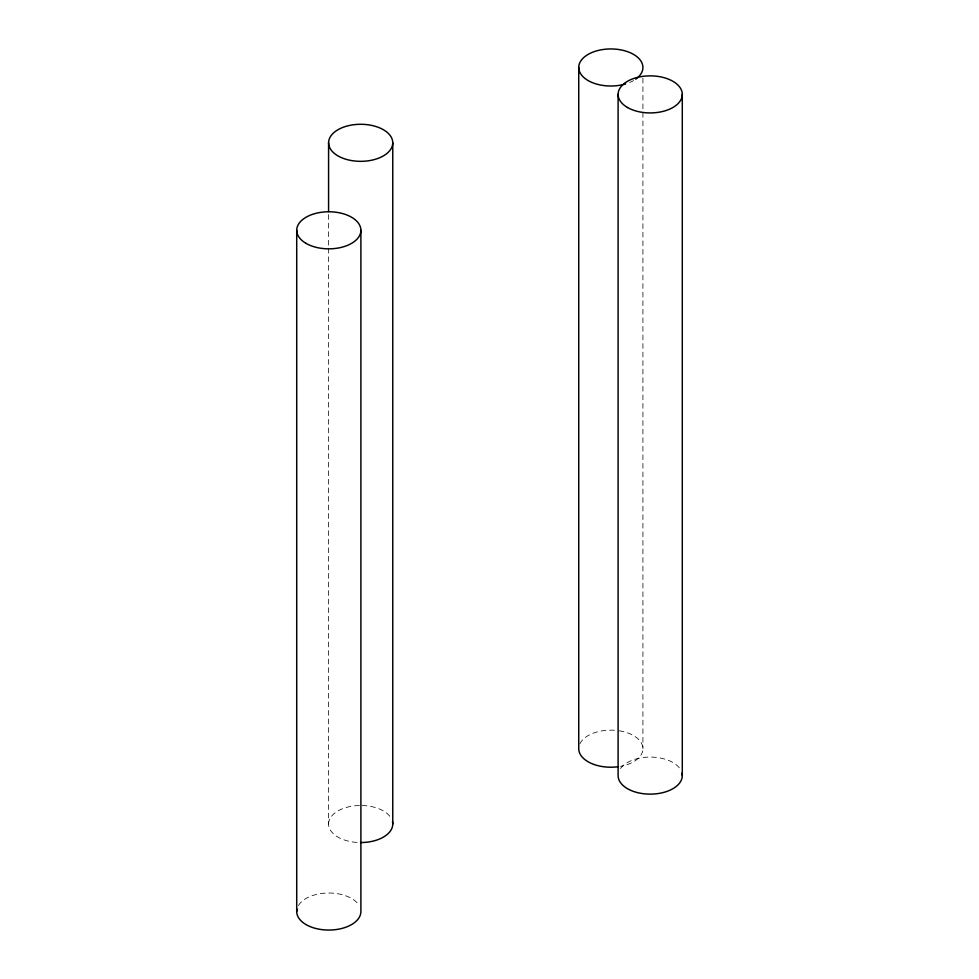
<?xml version="1.0" encoding="UTF-8"?>
<svg xmlns="http://www.w3.org/2000/svg" width="979" height="979" viewBox="0 0 979 979"><rect width="100%" height="100%" fill="white"/><g stroke="black" fill="none" stroke-linecap="round" stroke-linejoin="round"><path stroke-width="0.73" stroke-dasharray="4.89 3.67" d="M642.922 78.173L642.922 748.69M328.577 214.597L328.577 246.671M328.577 248.201L328.577 824.024A32.087 18.528 0 0 0 360.676 842.552M619.132 730.799A32.087 18.528 0 0 1 642.922 748.299A32.087 18.528 0 0 1 620.478 766.361M579.837 743.893A32.087 18.528 0 0 1 616.415 730.444M633.523 80.584A32.087 18.528 0 0 1 629.693 82.469M298.411 905.575A32.087 18.528 0 0 1 327.745 893.007A32.087 18.528 0 0 1 358.449 904.437M620.551 768.515A32.087 18.528 0 0 1 651.255 757.085A32.087 18.528 0 0 1 680.589 769.653M328.577 824.024A32.087 18.528 0 0 1 360.676 805.497M362.071 805.509A32.087 18.528 0 0 1 390.327 816.939"/><path stroke-width="1.47" d="M682.29 94.388L682.29 775.613M618.104 94.388L618.104 775.613A32.087 18.528 0 0 0 652.295 794.091A32.087 18.528 0 0 0 682.02 773.19M578.736 67.478L578.736 748.69A32.087 18.528 0 0 0 617.786 766.777M392.763 142.812A32.087 18.528 0 0 1 344.632 158.855A32.087 18.528 0 0 1 344.632 126.768A32.087 18.528 0 0 1 392.763 142.812L392.763 824.024M360.896 230.31L360.896 911.522A32.087 18.528 0 0 1 326.705 930.013A32.087 18.528 0 0 1 296.98 909.099M328.577 142.812L328.577 211.537M296.71 230.31L296.71 911.522M625.654 83.913A32.087 18.528 0 0 1 578.883 69.203A32.087 18.528 0 0 1 620.123 49.745A32.087 18.528 0 0 1 635.763 79.14M392.493 821.614A32.087 18.528 0 0 1 360.676 842.552M306.109 243.404A32.087 18.528 0 0 0 359.807 235.107A32.087 18.528 0 0 0 320.5 212.406A32.087 18.528 0 0 0 306.109 243.404M627.502 107.494A32.087 18.528 0 0 0 681.2 99.185A32.087 18.528 0 0 0 641.894 76.497A32.087 18.528 0 0 0 627.502 107.494"/></g></svg>
